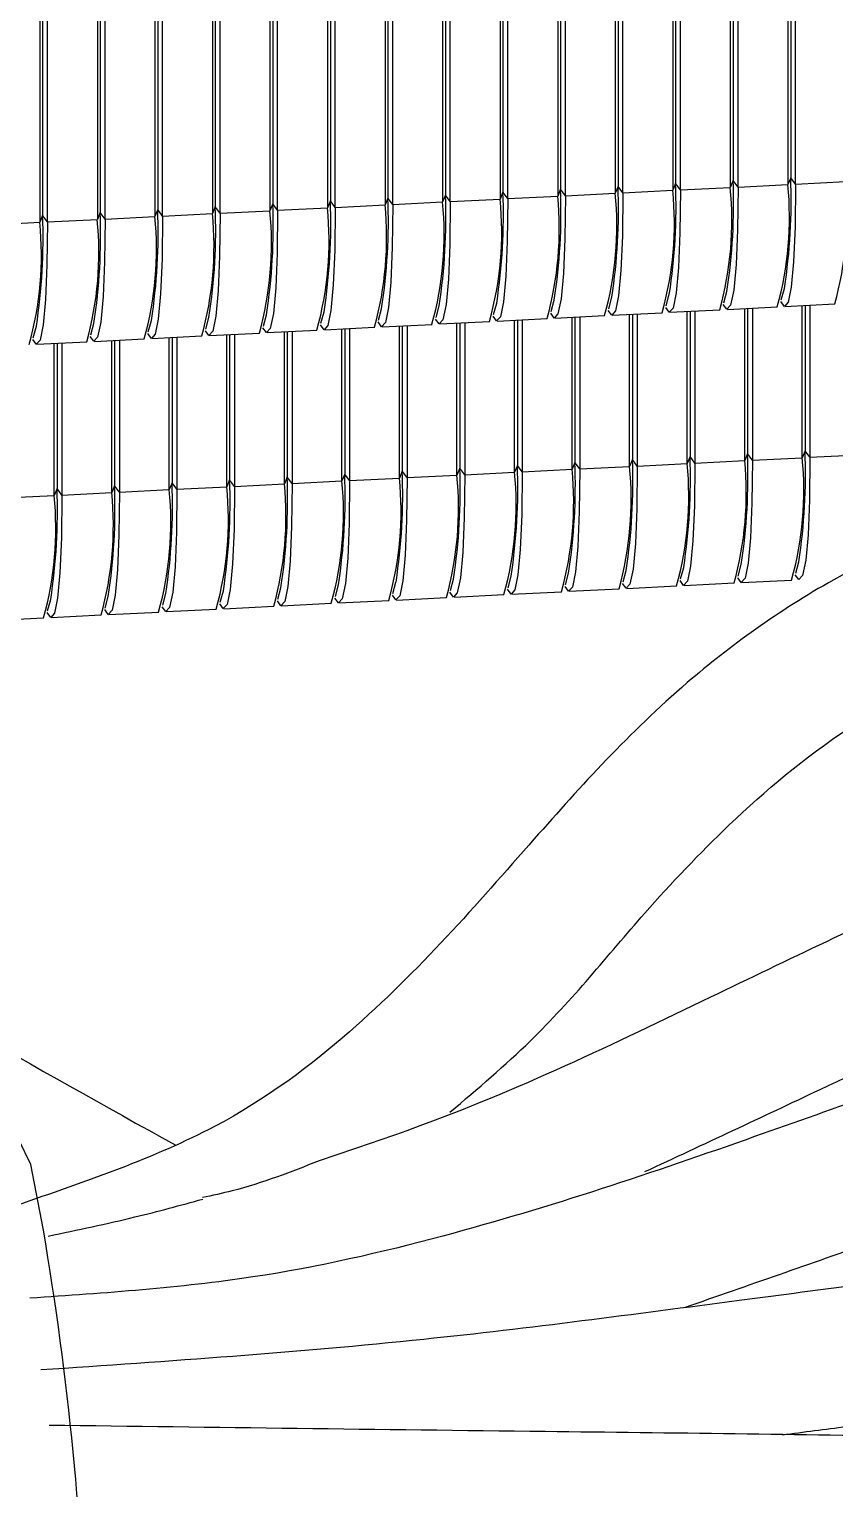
# Model space of a CAD drawing. Header units: millimetres. Extents: x 334 to 3694, y 0 to 2376.
# Drawn here: x 2539.39 to 2543.58, y 1102.66 to 1110.24 of the extents above; entities that cross this region are included whole.
import ezdxf

# ---------------------------------------------------------------- set-up
doc = ezdxf.new("R2010")
doc.units = ezdxf.units.MM
doc.header["$LTSCALE"] = 3
doc.layers.add('1_외형선', color=7, linetype='Continuous', lineweight=25)

msp = doc.modelspace()

# ---------------------------------------------------------------- linework, layer by layer
at = {"layer": '1_외형선'}
for p, q in [((2543.0345, 1126.5636), (2543.0345, 1109.4163)), ((2543.0744, 1109.4183), (2543.0744, 1126.5656)), ((2543.3334, 1126.5787), (2543.3334, 1109.4314)), ((2543.3732, 1109.4334), (2543.3732, 1126.5807)), ((2541.5402, 1126.4881), (2541.5402, 1109.3408)), ((2541.5801, 1109.3428), (2541.5801, 1126.4902)), ((2541.8391, 1126.5032), (2541.8391, 1109.3559)), ((2541.8789, 1109.3579), (2541.8789, 1126.5053)), ((2542.138, 1126.5183), (2542.138, 1109.371)), ((2542.1778, 1109.373), (2542.1778, 1126.5203)), ((2542.4368, 1126.5334), (2542.4368, 1109.3861)), ((2542.4767, 1109.3881), (2542.4767, 1126.5354)), ((2542.7357, 1126.5485), (2542.7357, 1109.4012)), ((2542.7755, 1109.4032), (2542.7755, 1126.5505)), ((2540.0459, 1126.4127), (2540.0459, 1109.2653)), ((2540.0858, 1109.2673), (2540.0858, 1126.4147)), ((2540.3448, 1126.4278), (2540.3448, 1109.2804)), ((2540.3847, 1109.2824), (2540.3847, 1126.4298)), ((2540.6437, 1126.4429), (2540.6437, 1109.2955)), ((2540.6835, 1109.2975), (2540.6835, 1126.4449)), ((2540.9425, 1126.458), (2540.9425, 1109.3106)), ((2540.9824, 1109.3126), (2540.9824, 1126.46)), ((2541.2414, 1126.4731), (2541.2414, 1109.3257)), ((2541.2812, 1109.3277), (2541.2812, 1126.4751)), ((2539.4482, 1126.3825), (2539.4482, 1109.2351)), ((2539.4881, 1109.2371), (2539.4881, 1126.3845)), ((2539.7471, 1126.3976), (2539.7471, 1109.2502)), ((2539.7869, 1109.2522), (2539.7869, 1126.3996)), ((2542.7504, 1126.2586), (2542.7504, 1109.4367)), ((2543.0492, 1126.2737), (2543.0492, 1109.4518)), ((2543.3481, 1126.2888), (2543.3481, 1109.4669)), ((2541.2561, 1126.1831), (2541.2561, 1109.3612)), ((2541.5549, 1126.1982), (2541.5549, 1109.3763)), ((2541.8538, 1126.2133), (2541.8538, 1109.3914)), ((2542.1527, 1126.2284), (2542.1527, 1109.4065)), ((2542.4515, 1126.2435), (2542.4515, 1109.4216)), ((2539.7618, 1126.1076), (2539.7618, 1109.2857)), ((2540.0606, 1126.1227), (2540.0606, 1109.3008)), ((2540.3595, 1126.1378), (2540.3595, 1109.3159)), ((2540.6584, 1126.1529), (2540.6584, 1109.331)), ((2540.9572, 1126.168), (2540.9572, 1109.3461)), ((2539.4629, 1126.0925), (2539.4629, 1109.2706)), ((2542.7504, 1109.4367), (2542.7357, 1109.4012)), ((2542.7755, 1109.4032), (2542.7504, 1109.4367)), ((2543.0492, 1109.4518), (2543.0345, 1109.4163)), ((2543.0744, 1109.4183), (2543.0492, 1109.4518)), ((2543.0744, 1109.4183), (2543.3334, 1109.4314)), ((2543.3481, 1109.4669), (2543.3334, 1109.4314)), ((2543.3732, 1109.4334), (2543.3481, 1109.4669)), ((2543.3732, 1109.4334), (2543.6322, 1109.4465)), ((2541.2561, 1109.3612), (2541.2414, 1109.3257)), ((2541.2812, 1109.3277), (2541.2561, 1109.3612)), ((2541.5549, 1109.3763), (2541.5402, 1109.3408)), ((2541.5801, 1109.3428), (2541.5549, 1109.3763)), ((2541.5801, 1109.3428), (2541.8391, 1109.3559)), ((2541.8538, 1109.3914), (2541.8391, 1109.3559)), ((2541.8789, 1109.3579), (2541.8538, 1109.3914)), ((2541.8789, 1109.3579), (2542.138, 1109.371)), ((2542.1527, 1109.4065), (2542.138, 1109.371)), ((2542.1778, 1109.373), (2542.1527, 1109.4065)), ((2542.1778, 1109.373), (2542.4368, 1109.3861)), ((2542.4515, 1109.4216), (2542.4368, 1109.3861)), ((2542.4767, 1109.3881), (2542.4515, 1109.4216)), ((2542.4767, 1109.3881), (2542.7357, 1109.4012)), ((2542.7755, 1109.4032), (2543.0345, 1109.4163)), ((2539.7618, 1109.2857), (2539.7471, 1109.2502)), ((2539.7869, 1109.2522), (2539.7618, 1109.2857)), ((2540.0606, 1109.3008), (2540.0459, 1109.2653)), ((2540.0858, 1109.2673), (2540.0606, 1109.3008)), ((2540.0858, 1109.2673), (2540.3448, 1109.2804)), ((2540.3595, 1109.3159), (2540.3448, 1109.2804)), ((2540.3847, 1109.2824), (2540.3595, 1109.3159)), ((2540.3847, 1109.2824), (2540.6437, 1109.2955)), ((2540.6584, 1109.331), (2540.6437, 1109.2955)), ((2540.6835, 1109.2975), (2540.6584, 1109.331)), ((2540.6835, 1109.2975), (2540.9425, 1109.3106)), ((2540.9572, 1109.3461), (2540.9425, 1109.3106)), ((2540.9824, 1109.3126), (2540.9572, 1109.3461)), ((2540.9824, 1109.3126), (2541.2414, 1109.3257)), ((2541.2812, 1109.3277), (2541.5402, 1109.3408)), ((2539.1892, 1109.2221), (2539.4482, 1109.2351)), ((2539.4629, 1109.2706), (2539.4482, 1109.2351)), ((2539.4881, 1109.2371), (2539.4629, 1109.2706)), ((2539.4881, 1109.2371), (2539.7471, 1109.2502)), ((2539.7869, 1109.2522), (2540.0459, 1109.2653)), ((2542.104, 1108.7714), (2542.12, 1108.8309)), ((2542.4028, 1108.7865), (2542.4189, 1108.846)), ((2542.7017, 1108.8016), (2542.7177, 1108.8611)), ((2543.0005, 1108.8167), (2543.0166, 1108.8762)), ((2543.2994, 1108.8318), (2543.3154, 1108.8913)), ((2540.6097, 1108.6959), (2540.6257, 1108.7554)), ((2540.9085, 1108.711), (2540.9246, 1108.7705)), ((2541.2074, 1108.7261), (2541.2234, 1108.7856)), ((2541.5062, 1108.7412), (2541.5223, 1108.8007)), ((2541.8051, 1108.7563), (2541.8211, 1108.8158)), ((2542.1227, 1108.7375), (2542.3817, 1108.7506)), ((2542.4216, 1108.7526), (2542.6806, 1108.7657)), ((2542.5116, 1107.9676), (2542.5116, 1108.7572)), ((2542.5263, 1108.7579), (2542.5263, 1108.0031)), ((2542.5514, 1108.7592), (2542.5514, 1107.9696)), ((2542.7204, 1108.7677), (2542.9795, 1108.7808)), ((2542.8105, 1107.9827), (2542.8105, 1108.7723)), ((2542.8251, 1108.773), (2542.8251, 1108.0182)), ((2542.8503, 1108.7743), (2542.8503, 1107.9847)), ((2543.0193, 1108.7828), (2543.2783, 1108.7959)), ((2543.1093, 1107.9978), (2543.1093, 1108.7874)), ((2543.124, 1108.7881), (2543.124, 1108.0333)), ((2543.1492, 1108.7894), (2543.1492, 1107.9998)), ((2543.3182, 1108.7979), (2543.5772, 1108.811)), ((2543.4082, 1108.0128), (2543.4082, 1108.8025)), ((2543.4229, 1108.8032), (2543.4229, 1108.0484)), ((2543.448, 1108.8045), (2543.448, 1108.0149)), ((2539.4142, 1108.6355), (2539.4303, 1108.695)), ((2539.7131, 1108.6506), (2539.7291, 1108.7101)), ((2540.0119, 1108.6657), (2540.028, 1108.7252)), ((2540.3108, 1108.6808), (2540.3269, 1108.7403)), ((2540.6284, 1108.6621), (2540.8875, 1108.6751)), ((2540.9273, 1108.6772), (2541.1863, 1108.6902)), ((2541.0173, 1107.8921), (2541.0173, 1108.6817)), ((2541.032, 1108.6824), (2541.032, 1107.9276)), ((2541.0572, 1108.6837), (2541.0572, 1107.8941)), ((2541.2262, 1108.6923), (2541.4852, 1108.7053)), ((2541.3162, 1107.9072), (2541.3162, 1108.6968)), ((2541.3309, 1108.6975), (2541.3309, 1107.9427)), ((2541.356, 1108.6988), (2541.356, 1107.9092)), ((2541.525, 1108.7073), (2541.784, 1108.7204)), ((2541.615, 1107.9223), (2541.615, 1108.7119)), ((2541.6297, 1108.7126), (2541.6297, 1107.9578)), ((2541.6549, 1108.7139), (2541.6549, 1107.9243)), ((2541.8239, 1108.7224), (2542.0829, 1108.7355)), ((2541.9139, 1107.9374), (2541.9139, 1108.727)), ((2541.9286, 1108.7277), (2541.9286, 1107.9729)), ((2541.9537, 1108.729), (2541.9537, 1107.9394)), ((2542.2127, 1107.9525), (2542.2127, 1108.7421)), ((2542.2274, 1108.7428), (2542.2274, 1107.988)), ((2542.2526, 1108.7441), (2542.2526, 1107.9545)), ((2539.433, 1108.6017), (2539.692, 1108.6148)), ((2539.523, 1107.8166), (2539.523, 1108.6062)), ((2539.5377, 1108.607), (2539.5377, 1107.8521)), ((2539.5629, 1108.6082), (2539.5629, 1107.8186)), ((2539.7319, 1108.6168), (2539.9909, 1108.6299)), ((2539.8219, 1107.8317), (2539.8219, 1108.6213)), ((2539.8366, 1108.6221), (2539.8366, 1107.8672)), ((2539.8617, 1108.6233), (2539.8617, 1107.8337)), ((2540.0307, 1108.6319), (2540.2897, 1108.645)), ((2540.1207, 1107.8468), (2540.1207, 1108.6364)), ((2540.1354, 1108.6372), (2540.1354, 1107.8823)), ((2540.1606, 1108.6384), (2540.1606, 1107.8488)), ((2540.3296, 1108.647), (2540.5886, 1108.6601)), ((2540.4196, 1107.8619), (2540.4196, 1108.6515)), ((2540.4343, 1108.6523), (2540.4343, 1107.8974)), ((2540.4594, 1108.6535), (2540.4594, 1107.8639)), ((2540.7184, 1107.877), (2540.7184, 1108.6666)), ((2540.7331, 1108.6674), (2540.7331, 1107.9125)), ((2540.7583, 1108.6686), (2540.7583, 1107.879)), ((2542.5263, 1108.0031), (2542.5116, 1107.9676)), ((2542.5514, 1107.9696), (2542.5263, 1108.0031)), ((2542.8251, 1108.0182), (2542.8105, 1107.9827)), ((2542.8503, 1107.9847), (2542.8251, 1108.0182)), ((2542.8503, 1107.9847), (2543.1093, 1107.9978)), ((2543.124, 1108.0333), (2543.1093, 1107.9978)), ((2543.1492, 1107.9998), (2543.124, 1108.0333)), ((2543.1492, 1107.9998), (2543.4082, 1108.0128)), ((2543.4229, 1108.0484), (2543.4082, 1108.0128)), ((2543.448, 1108.0149), (2543.4229, 1108.0484)), ((2543.448, 1108.0149), (2543.707, 1108.0279)), ((2541.032, 1107.9276), (2541.0173, 1107.8921)), ((2541.0572, 1107.8941), (2541.032, 1107.9276)), ((2541.3309, 1107.9427), (2541.3162, 1107.9072)), ((2541.356, 1107.9092), (2541.3309, 1107.9427)), ((2541.356, 1107.9092), (2541.615, 1107.9223)), ((2541.6297, 1107.9578), (2541.615, 1107.9223)), ((2541.6549, 1107.9243), (2541.6297, 1107.9578)), ((2541.6549, 1107.9243), (2541.9139, 1107.9374)), ((2541.9286, 1107.9729), (2541.9139, 1107.9374)), ((2541.9537, 1107.9394), (2541.9286, 1107.9729)), ((2541.9537, 1107.9394), (2542.2127, 1107.9525)), ((2542.2274, 1107.988), (2542.2127, 1107.9525)), ((2542.2526, 1107.9545), (2542.2274, 1107.988)), ((2542.2526, 1107.9545), (2542.5116, 1107.9676)), ((2542.5514, 1107.9696), (2542.8105, 1107.9827)), ((2539.5377, 1107.8521), (2539.523, 1107.8166)), ((2539.5629, 1107.8186), (2539.5377, 1107.8521)), ((2539.8366, 1107.8672), (2539.8219, 1107.8317)), ((2539.8617, 1107.8337), (2539.8366, 1107.8672)), ((2539.8617, 1107.8337), (2540.1207, 1107.8468)), ((2540.1354, 1107.8823), (2540.1207, 1107.8468)), ((2540.1606, 1107.8488), (2540.1354, 1107.8823)), ((2540.1606, 1107.8488), (2540.4196, 1107.8619)), ((2540.4343, 1107.8974), (2540.4196, 1107.8619)), ((2540.4594, 1107.8639), (2540.4343, 1107.8974)), ((2540.4594, 1107.8639), (2540.7184, 1107.877)), ((2540.7331, 1107.9125), (2540.7184, 1107.877)), ((2540.7583, 1107.879), (2540.7331, 1107.9125)), ((2540.7583, 1107.879), (2541.0173, 1107.8921)), ((2541.0572, 1107.8941), (2541.3162, 1107.9072)), ((2539.264, 1107.8035), (2539.523, 1107.8166)), ((2539.5629, 1107.8186), (2539.8219, 1107.8317)), ((2543.3742, 1107.4133), (2543.3902, 1107.4728)), ((2541.8799, 1107.3378), (2541.8959, 1107.3973)), ((2542.1787, 1107.3529), (2542.1948, 1107.4124)), ((2542.4776, 1107.368), (2542.4936, 1107.4275)), ((2542.7765, 1107.3831), (2542.7925, 1107.4426)), ((2543.0753, 1107.3982), (2543.0914, 1107.4577)), ((2540.3856, 1107.2623), (2540.4016, 1107.3218)), ((2540.6844, 1107.2774), (2540.7005, 1107.3369)), ((2540.9833, 1107.2925), (2540.9994, 1107.352)), ((2541.2822, 1107.3076), (2541.2982, 1107.3671)), ((2541.581, 1107.3227), (2541.5971, 1107.3822)), ((2541.8987, 1107.3039), (2542.1577, 1107.317)), ((2542.1975, 1107.319), (2542.4565, 1107.3321)), ((2542.4964, 1107.3341), (2542.7554, 1107.3472)), ((2542.7952, 1107.3492), (2543.0542, 1107.3623)), ((2543.0941, 1107.3643), (2543.3531, 1107.3774)), ((2539.489, 1107.217), (2539.5051, 1107.2765)), ((2539.7879, 1107.2321), (2539.8039, 1107.2916)), ((2540.0867, 1107.2472), (2540.1028, 1107.3067)), ((2540.4044, 1107.2285), (2540.6634, 1107.2415)), ((2540.7032, 1107.2436), (2540.9622, 1107.2566)), ((2541.0021, 1107.2587), (2541.2611, 1107.2717)), ((2541.3009, 1107.2737), (2541.56, 1107.2868)), ((2541.5998, 1107.2888), (2541.8588, 1107.3019)), ((2539.2089, 1107.1681), (2539.4679, 1107.1812)), ((2539.5078, 1107.1832), (2539.7668, 1107.1963)), ((2539.8066, 1107.1983), (2540.0657, 1107.2114)), ((2540.1055, 1107.2134), (2540.3645, 1107.2264))]:
    msp.add_line(p, q, dxfattribs=at)
at = {"layer": '1_외형선', "flags": 128}
for points in [[(2543.3732, 1109.4334), (2543.3707, 1109.211), (2543.3633, 1109.0303), (2543.3512, 1108.8983), (2543.3349, 1108.82), (2543.3151, 1108.7984), (2543.2969, 1108.8233)], [(2541.8789, 1109.3579), (2541.8764, 1109.1355), (2541.869, 1108.9548), (2541.8569, 1108.8228), (2541.8407, 1108.7445), (2541.8208, 1108.7229), (2541.8026, 1108.7478)], [(2542.1778, 1109.373), (2542.1753, 1109.1506), (2542.1679, 1108.9699), (2542.1558, 1108.8379), (2542.1395, 1108.7596), (2542.1197, 1108.738), (2542.1015, 1108.7629)], [(2542.4767, 1109.3881), (2542.4742, 1109.1657), (2542.4667, 1108.985), (2542.4546, 1108.853), (2542.4384, 1108.7747), (2542.4186, 1108.7531), (2542.4003, 1108.778)], [(2542.7755, 1109.4032), (2542.773, 1109.1808), (2542.7656, 1109.0001), (2542.7535, 1108.8681), (2542.7372, 1108.7898), (2542.7174, 1108.7682), (2542.6992, 1108.7931)], [(2543.0744, 1109.4183), (2543.0719, 1109.1959), (2543.0644, 1109.0152), (2543.0523, 1108.8832), (2543.0361, 1108.8049), (2543.0163, 1108.7833), (2542.9981, 1108.8082)], [(2540.3847, 1109.2824), (2540.3821, 1109.0601), (2540.3747, 1108.8794), (2540.3626, 1108.7473), (2540.3464, 1108.669), (2540.3266, 1108.6474), (2540.3083, 1108.6724)], [(2540.6835, 1109.2975), (2540.681, 1109.0751), (2540.6736, 1108.8945), (2540.6615, 1108.7624), (2540.6452, 1108.6841), (2540.6254, 1108.6625), (2540.6072, 1108.6875)], [(2540.9824, 1109.3126), (2540.9799, 1109.0902), (2540.9724, 1108.9096), (2540.9603, 1108.7775), (2540.9441, 1108.6992), (2540.9243, 1108.6776), (2540.906, 1108.7025)], [(2541.2812, 1109.3277), (2541.2787, 1109.1053), (2541.2713, 1108.9247), (2541.2592, 1108.7926), (2541.2429, 1108.7143), (2541.2231, 1108.6927), (2541.2049, 1108.7176)], [(2541.5801, 1109.3428), (2541.5776, 1109.1204), (2541.5701, 1108.9398), (2541.5581, 1108.8077), (2541.5418, 1108.7294), (2541.522, 1108.7078), (2541.5038, 1108.7327)], [(2539.4881, 1109.2371), (2539.4856, 1109.0148), (2539.4781, 1108.8341), (2539.466, 1108.7021), (2539.4498, 1108.6237), (2539.43, 1108.6021), (2539.4118, 1108.6271)], [(2539.7869, 1109.2522), (2539.7844, 1109.0299), (2539.777, 1108.8492), (2539.7649, 1108.7172), (2539.7486, 1108.6388), (2539.7288, 1108.6172), (2539.7106, 1108.6422)], [(2540.0858, 1109.2673), (2540.0833, 1109.045), (2540.0758, 1108.8643), (2540.0638, 1108.7322), (2540.0475, 1108.6539), (2540.0277, 1108.6323), (2540.0095, 1108.6573)], [(2543.1492, 1107.9998), (2543.1466, 1107.7774), (2543.1392, 1107.5967), (2543.1271, 1107.4647), (2543.1109, 1107.3864), (2543.0911, 1107.3648), (2543.0728, 1107.3897)], [(2543.448, 1108.0149), (2543.4455, 1107.7925), (2543.4381, 1107.6118), (2543.426, 1107.4798), (2543.4097, 1107.4014), (2543.3899, 1107.3798), (2543.3717, 1107.4048)], [(2541.6549, 1107.9243), (2541.6524, 1107.7019), (2541.6449, 1107.5212), (2541.6328, 1107.3892), (2541.6166, 1107.3109), (2541.5968, 1107.2893), (2541.5785, 1107.3142)], [(2541.9537, 1107.9394), (2541.9512, 1107.717), (2541.9438, 1107.5363), (2541.9317, 1107.4043), (2541.9154, 1107.326), (2541.8956, 1107.3044), (2541.8774, 1107.3293)], [(2542.2526, 1107.9545), (2542.2501, 1107.7321), (2542.2426, 1107.5514), (2542.2306, 1107.4194), (2542.2143, 1107.3411), (2542.1945, 1107.3195), (2542.1763, 1107.3444)], [(2542.5514, 1107.9696), (2542.5489, 1107.7472), (2542.5415, 1107.5665), (2542.5294, 1107.4345), (2542.5132, 1107.3562), (2542.4933, 1107.3346), (2542.4751, 1107.3595)], [(2542.8503, 1107.9847), (2542.8478, 1107.7623), (2542.8404, 1107.5816), (2542.8283, 1107.4496), (2542.812, 1107.3713), (2542.7922, 1107.3497), (2542.774, 1107.3746)], [(2540.1606, 1107.8488), (2540.1581, 1107.6264), (2540.1506, 1107.4458), (2540.1385, 1107.3137), (2540.1223, 1107.2354), (2540.1025, 1107.2138), (2540.0842, 1107.2388)], [(2540.4594, 1107.8639), (2540.4569, 1107.6415), (2540.4495, 1107.4609), (2540.4374, 1107.3288), (2540.4211, 1107.2505), (2540.4013, 1107.2289), (2540.3831, 1107.2538)], [(2540.7583, 1107.879), (2540.7558, 1107.6566), (2540.7483, 1107.476), (2540.7363, 1107.3439), (2540.72, 1107.2656), (2540.7002, 1107.244), (2540.682, 1107.2689)], [(2541.0572, 1107.8941), (2541.0546, 1107.6717), (2541.0472, 1107.4911), (2541.0351, 1107.359), (2541.0189, 1107.2807), (2540.9991, 1107.2591), (2540.9808, 1107.284)], [(2541.356, 1107.9092), (2541.3535, 1107.6868), (2541.3461, 1107.5061), (2541.334, 1107.3741), (2541.3177, 1107.2958), (2541.2979, 1107.2742), (2541.2797, 1107.2991)], [(2539.5629, 1107.8186), (2539.5603, 1107.5963), (2539.5529, 1107.4156), (2539.5408, 1107.2835), (2539.5246, 1107.2052), (2539.5048, 1107.1836), (2539.4865, 1107.2086)], [(2539.8617, 1107.8337), (2539.8592, 1107.6114), (2539.8518, 1107.4307), (2539.8397, 1107.2986), (2539.8234, 1107.2203), (2539.8036, 1107.1987), (2539.7854, 1107.2237)], [(2539.4671, 1104.0022), (2539.4016, 1104.342), (2539.3419, 1104.4665), (2539.3385, 1104.4668)]]:
    msp.add_lwpolyline(points, dxfattribs=at)
at = {"layer": '1_외형선'}
for centre, radius, start, end in [((2539.7498, 1109.3181), 3.0029, 351.24538, 2.26264), ((2540.0487, 1109.3332), 3.0029, 351.24538, 2.26264), ((2541.6043, 1109.2611), 1.7374, 344.46999, 5.62382), ((2540.3476, 1109.3483), 3.0029, 351.24538, 2.26264), ((2541.9032, 1109.2762), 1.7374, 344.46999, 5.62382), ((2538.2556, 1109.2427), 3.0029, 351.24538, 2.26264), ((2538.5544, 1109.2577), 3.0029, 351.24538, 2.26264), ((2540.11, 1109.1856), 1.7374, 344.46999, 5.62382), ((2538.8533, 1109.2728), 3.0029, 351.24538, 2.26264), ((2540.4089, 1109.2007), 1.7374, 344.46999, 5.62382), ((2539.1521, 1109.2879), 3.0029, 351.24538, 2.26264), ((2540.7077, 1109.2158), 1.7374, 344.46999, 5.62382), ((2539.451, 1109.303), 3.0029, 351.24538, 2.26264), ((2541.0066, 1109.2309), 1.7374, 344.46999, 5.62382), ((2541.3054, 1109.246), 1.7374, 344.46999, 5.62382), ((2536.7613, 1109.1672), 3.0029, 351.24538, 2.26264), ((2537.0601, 1109.1823), 3.0029, 351.24538, 2.26264), ((2538.6157, 1109.1102), 1.7374, 344.46999, 5.62382), ((2537.359, 1109.1974), 3.0029, 351.24538, 2.26264), ((2538.9146, 1109.1252), 1.7374, 344.46999, 5.62382), ((2537.6578, 1109.2125), 3.0029, 351.24538, 2.26264), ((2539.2134, 1109.1403), 1.7374, 344.46999, 5.62382), ((2537.9567, 1109.2276), 3.0029, 351.24538, 2.26264), ((2539.5123, 1109.1554), 1.7374, 344.46999, 5.62382), ((2539.8112, 1109.1705), 1.7374, 344.46999, 5.62382), ((2537.7191, 1109.0649), 1.7374, 344.46999, 5.62382), ((2536.4624, 1109.1521), 3.0029, 351.24538, 2.26264), ((2538.018, 1109.08), 1.7374, 344.46999, 5.62382), ((2538.3169, 1109.0951), 1.7374, 344.46999, 5.62382), ((2539.4885, 1107.8866), 3.04, 351.31293, 2.19509), ((2539.7874, 1107.9017), 3.04, 351.31293, 2.19509), ((2541.3802, 1107.8275), 1.7374, 344.46999, 5.62382), ((2540.0862, 1107.9168), 3.04, 351.31293, 2.19509), ((2541.6791, 1107.8426), 1.7374, 344.46999, 5.62382), ((2540.3851, 1107.9319), 3.04, 351.31293, 2.19509), ((2537.9942, 1107.8112), 3.04, 351.31293, 2.19509), ((2538.2931, 1107.8263), 3.04, 351.31293, 2.19509), ((2539.8859, 1107.752), 1.7374, 344.46999, 5.62382), ((2538.5919, 1107.8414), 3.04, 351.31293, 2.19509), ((2540.1848, 1107.7671), 1.7374, 344.46999, 5.62382), ((2538.8908, 1107.8564), 3.04, 351.31293, 2.19509), ((2540.4837, 1107.7822), 1.7374, 344.46999, 5.62382), ((2539.1896, 1107.8715), 3.04, 351.31293, 2.19509), ((2540.7825, 1107.7973), 1.7374, 344.46999, 5.62382), ((2541.0814, 1107.8124), 1.7374, 344.46999, 5.62382), ((2536.4999, 1107.7357), 3.04, 351.31293, 2.19509), ((2536.7988, 1107.7508), 3.04, 351.31293, 2.19509), ((2538.3916, 1107.6765), 1.7374, 344.46999, 5.62382), ((2537.0976, 1107.7659), 3.04, 351.31293, 2.19509), ((2538.6905, 1107.6916), 1.7374, 344.46999, 5.62382), ((2537.3965, 1107.781), 3.04, 351.31293, 2.19509), ((2538.9894, 1107.7067), 1.7374, 344.46999, 5.62382), ((2537.6953, 1107.7961), 3.04, 351.31293, 2.19509), ((2539.2882, 1107.7218), 1.7374, 344.46999, 5.62382), ((2539.5871, 1107.7369), 1.7374, 344.46999, 5.62382), ((2537.7939, 1107.6464), 1.7374, 344.46999, 5.62382), ((2538.0928, 1107.6615), 1.7374, 344.46999, 5.62382), ((2580.4197, 1177.2225), 83.1762, 237.595266, 241.044051), ((2523.1616, 1101.2329), 16.539, 353.54418, 9.63921)]:
    msp.add_arc(centre, radius, start, end, dxfattribs=at)
for points, knots in [([(2547.2259, 1108.2695), (2546.647, 1108.2256), (2545.6261, 1108.1481), (2544.4123, 1107.7873), (2543.4863, 1107.3638), (2542.6917, 1106.7879), (2541.953, 1105.9683), (2541.2585, 1105.1609), (2540.369, 1104.488), (2539.6862, 1104.2534), (2539.3238, 1104.1289)], [0, 0, 0, 0, 0.154984, 0.273322, 0.358955, 0.465132, 0.6096, 0.787849, 0.887407, 1, 1, 1, 1]), ([(2541.5785, 1104.614), (2541.7224, 1104.7361), (2542.1114, 1105.0659), (2542.5257, 1105.5906), (2543.0444, 1106.1375), (2543.6939, 1106.6912), (2544.6206, 1107.1258), (2545.6755, 1107.4032), (2546.5075, 1107.5437), (2547.0539, 1107.5454), (2547.2491, 1107.546)], [0, 0, 0, 0, 0.09298, 0.251234, 0.364359, 0.498399, 0.68355, 0.798651, 0.9281, 1, 1, 1, 1]), ([(2547.463, 1106.8371), (2547.2818, 1106.8105), (2546.7051, 1106.7256), (2545.8953, 1106.4942), (2544.9759, 1106.1574), (2544.0213, 1105.7356), (2542.8343, 1105.1641), (2541.7877, 1104.6585), (2541.0626, 1104.4161), (2540.8994, 1104.3615)], [0, 0, 0, 0, 0.070906, 0.225646, 0.339665, 0.483209, 0.681239, 0.928281, 1, 1, 1, 1]), ([(2542.5912, 1104.3054), (2542.8955, 1104.4473), (2543.436, 1104.6993), (2544.2527, 1105.0931), (2545.1676, 1105.509), (2546.14, 1105.862), (2546.9569, 1106.0832), (2547.3534, 1106.1317), (2547.4689, 1106.1459)], [0, 0, 0, 0, 0.1990512, 0.353496, 0.5432958, 0.7934398, 0.939845, 1, 1, 1, 1]), ([(2547.6393, 1105.6737), (2547.5347, 1105.6677), (2547.0333, 1105.6393), (2546.2838, 1105.4668), (2545.3221, 1105.2219), (2544.3118, 1104.8998), (2543.0623, 1104.4469), (2541.7994, 1104.0182), (2540.5278, 1103.7253), (2539.7876, 1103.6747), (2539.3973, 1103.6481)], [0, 0, 0, 0, 0.0348151, 0.1668567, 0.2635871, 0.3838735, 0.5488027, 0.7536795, 0.8701014, 1, 1, 1, 1]), ([(2542.8014, 1103.6015), (2543.1269, 1103.7149), (2543.6992, 1103.9142), (2544.5708, 1104.224), (2545.5478, 1104.5421), (2546.5719, 1104.7973), (2547.3527, 1104.9442), (2547.6892, 1104.969), (2547.7457, 1104.9731)], [0, 0, 0, 0, 0.20633, 0.362733, 0.556699, 0.815687, 0.969076, 1, 1, 1, 1]), ([(2540.8994, 1104.3615), (2540.7532, 1104.304), (2540.5613, 1104.2285), (2540.3448, 1104.1816), (2540.2933, 1104.1704)], [0, 0, 0, 0, 0.761932, 1, 1, 1, 1]), ([(2539.4924, 1103.9706), (2539.6447, 1104.0025), (2539.9228, 1104.0609), (2540.1788, 1104.1307), (2540.2946, 1104.1624)], [0, 0, 0, 0, 0.5473412, 1, 1, 1, 1]), ([(2547.8777, 1104.1005), (2547.6519, 1104.0932), (2547.0692, 1104.0743), (2546.2329, 1104.0022), (2545.2962, 1103.9097), (2544.2766, 1103.7908), (2542.9721, 1103.6231), (2541.3396, 1103.4036), (2540.1193, 1103.3206), (2539.4537, 1103.2754)], [0, 0, 0, 0, 0.0792867, 0.204638, 0.296239, 0.4126543, 0.5693756, 0.7651342, 1, 1, 1, 1]), ([(2543.3051, 1102.939), (2543.4163, 1102.9534), (2543.7802, 1103.0004), (2544.4646, 1103.0877), (2545.4728, 1103.2048), (2546.6403, 1103.3242), (2547.4944, 1103.3626), (2547.908, 1103.3812)], [0, 0, 0, 0, 0.07322, 0.239462, 0.450106, 0.733777, 1, 1, 1, 1]), ([(2548.0873, 1102.7174), (2548.0574, 1102.7199), (2547.6789, 1102.7512), (2547.0001, 1102.8128), (2546.128, 1102.8671), (2545.1594, 1102.908), (2543.8354, 1102.9353), (2541.8724, 1102.957), (2540.3559, 1102.9766), (2539.4974, 1102.9877)], [0, 0, 0, 0, 0.010514, 0.133211, 0.239368, 0.31597, 0.471535, 0.700832, 1, 1, 1, 1])]:
    msp.add_open_spline(points, degree=3, knots=knots, dxfattribs=at)

doc.saveas('drawing.dxf')
